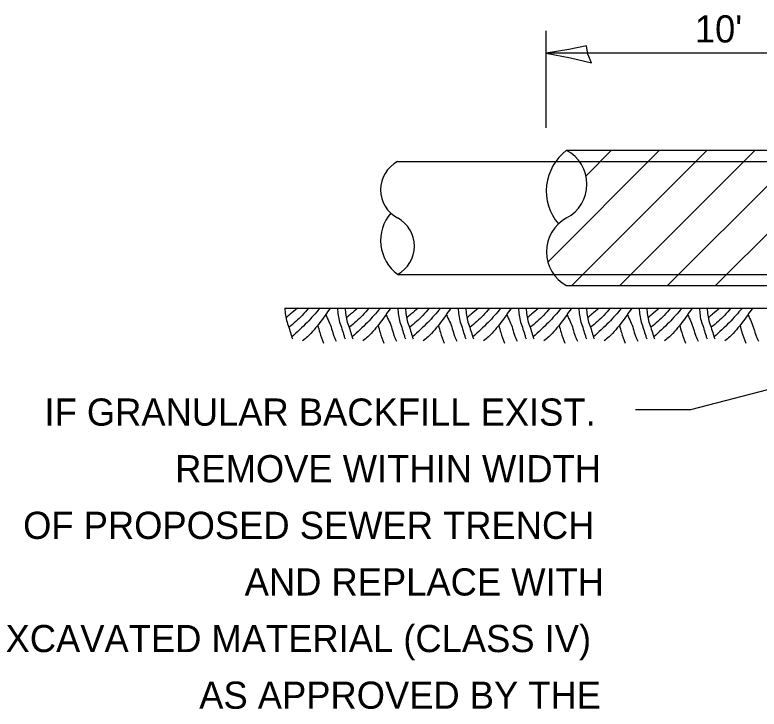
# Model space of a CAD drawing. Extents: x 2133490 to 2172050, y 2138301 to 2145980.
# Drawn here: x 2145498.3 to 2145662.6, y 2138581.1 to 2138734.4 of the extents above; entities that cross this region are included whole.
import ezdxf

# ---------------------------------------------------------------- set-up
doc = ezdxf.new("R2010")
doc.units = 0
for name, color, linetype in [('Design_PR_Roadway Dimensions', 7, 'Continuous'), ('Drainage_PR', 7, 'Continuous'), ('Level 23', 7, 'Continuous'), ('Utilities_PR_Underground Water', 7, 'Continuous'), ('XSC_Exist Ground', 7, 'Continuous')]:
    doc.layers.add(name, color=color, linetype=linetype)

msp = doc.modelspace()

# ---------------------------------------------------------------- linework, layer by layer
at = {"layer": 'Design_PR_Roadway Dimensions'}
for p, q in [((2145615.62, 2138709.48), (2145615.62, 2138730.91)), ((2145690.29, 2138725.93), (2145615.62, 2138725.93)), ((2145647.5, 2138647.29), (2145697.41, 2138660.32)), ((2145635.35, 2138647.29), (2145647.5, 2138647.29))]:
    msp.add_line(p, q, dxfattribs=at)
at = {"layer": 'Drainage_PR'}
for p, q in [((2145615.93, 2138679.85), (2145640.59, 2138704.51)), ((2145620.11, 2138704.51), (2145785.37, 2138704.51)), ((2145621.28, 2138674.64), (2145651.15, 2138704.51)), ((2145624.39, 2138698.86), (2145630.03, 2138704.51)), ((2145631.84, 2138674.64), (2145661.71, 2138704.51)), ((2145642.4, 2138674.64), (2145672.27, 2138704.51)), ((2145652.96, 2138674.64), (2145682.83, 2138704.51)), ((2145620.11, 2138674.64), (2145785.37, 2138674.64))]:
    msp.add_line(p, q, dxfattribs=at)
for centre, radius, start, end in [((2145626.82, 2138695.55), 11.2, 126.8699, 220.4415), ((2145616.12, 2138697.04), 8.46, 298.0725, 61.9275), ((2145624.09, 2138682.11), 8.46, 118.0725, 241.9275)]:
    msp.add_arc(centre, radius, start, end, dxfattribs=at)
at = {"layer": 'Level 23'}
msp.add_lwpolyline([(2145625.62, 2138723.84), (2145624.81, 2138725.76), (2145624.49, 2138727.6), (2145620.62, 2138726.8), (2145615.62, 2138725.93), (2145620.96, 2138724.96)], close=True, dxfattribs=at)
at = {"layer": 'Utilities_PR_Underground Water'}
for p, q in [((2145582.77, 2138702.02), (2145822.71, 2138702.02)), ((2145582.77, 2138677.13), (2145822.71, 2138677.13))]:
    msp.add_line(p, q, dxfattribs=at)
for centre, radius, start, end in [((2145586.09, 2138695.8), 7.05, 118.0725, 241.9275), ((2145588.37, 2138684.6), 9.33, 139.5585, 233.1301), ((2145579.45, 2138683.35), 7.05, 298.0725, 61.9275)]:
    msp.add_arc(centre, radius, start, end, dxfattribs=at)
at = {"layer": 'XSC_Exist Ground'}
msp.add_line((2145557.88, 2138669.66), (2145677.85, 2138669.66), dxfattribs=at)
msp.add_line((2145557.88, 2138669.66), (2145677.85, 2138669.66), dxfattribs=at)
for points in [[(2145557.88, 2138669.66), (2145558.03, 2138668.12), (2145558.36, 2138666.57), (2145558.88, 2138665.06), (2145559.34, 2138663.52), (2145559.58, 2138662.88)], [(2145560.64, 2138669.66), (2145559.07, 2138668.33), (2145558.19, 2138667.54)], [(2145563.09, 2138669.65), (2145561.73, 2138668.08), (2145558.81, 2138665.45)], [(2145565.62, 2138669.62), (2145562.79, 2138666.51), (2145559.45, 2138663.34)], [(2145567.87, 2138669.65), (2145565.63, 2138666.49), (2145564.36, 2138664.9), (2145562.87, 2138663.33), (2145561.81, 2138662.42)], [(2145569.5, 2138669.66), (2145569.65, 2138668.12), (2145569.98, 2138666.57), (2145570.5, 2138665.06), (2145570.96, 2138663.52), (2145571.2, 2138662.88)], [(2145571.2, 2138669.66), (2145571.35, 2138668.12), (2145571.68, 2138666.57), (2145572.2, 2138665.06), (2145572.66, 2138663.52), (2145572.9, 2138662.88)], [(2145573.96, 2138669.66), (2145572.4, 2138668.33), (2145571.51, 2138667.54)], [(2145576.41, 2138669.65), (2145575.05, 2138668.08), (2145572.13, 2138665.45)], [(2145578.94, 2138669.62), (2145576.11, 2138666.51), (2145572.77, 2138663.34)], [(2145581.19, 2138669.65), (2145578.95, 2138666.49), (2145577.68, 2138664.9), (2145576.19, 2138663.33), (2145575.13, 2138662.42)], [(2145582.82, 2138669.66), (2145582.97, 2138668.12), (2145583.3, 2138666.57), (2145583.82, 2138665.06), (2145584.28, 2138663.52), (2145584.52, 2138662.88)], [(2145584.52, 2138669.66), (2145584.67, 2138668.12), (2145585, 2138666.57), (2145585.52, 2138665.06), (2145585.99, 2138663.52), (2145586.22, 2138662.88)], [(2145587.29, 2138669.66), (2145585.72, 2138668.33), (2145584.84, 2138667.54)], [(2145589.73, 2138669.65), (2145588.38, 2138668.08), (2145585.45, 2138665.45)], [(2145592.26, 2138669.62), (2145589.44, 2138666.51), (2145586.09, 2138663.34)], [(2145594.51, 2138669.65), (2145592.27, 2138666.49), (2145591, 2138664.9), (2145589.51, 2138663.33), (2145588.45, 2138662.42)], [(2145596.14, 2138669.66), (2145596.29, 2138668.12), (2145596.62, 2138666.57), (2145597.14, 2138665.06), (2145597.6, 2138663.52), (2145597.84, 2138662.88)], [(2145597.84, 2138669.66), (2145597.99, 2138668.12), (2145598.32, 2138666.57), (2145598.84, 2138665.06), (2145599.31, 2138663.52), (2145599.55, 2138662.88)], [(2145600.61, 2138669.66), (2145599.04, 2138668.33), (2145598.16, 2138667.54)], [(2145603.06, 2138669.65), (2145601.7, 2138668.08), (2145598.77, 2138665.45)], [(2145605.58, 2138669.62), (2145602.76, 2138666.51), (2145599.41, 2138663.34)], [(2145607.83, 2138669.65), (2145605.59, 2138666.49), (2145604.32, 2138664.9), (2145602.83, 2138663.33), (2145601.77, 2138662.42)], [(2145609.46, 2138669.66), (2145609.61, 2138668.12), (2145609.94, 2138666.57), (2145610.46, 2138665.06), (2145610.93, 2138663.52), (2145611.16, 2138662.88)], [(2145611.16, 2138669.66), (2145611.31, 2138668.12), (2145611.64, 2138666.57), (2145612.17, 2138665.06), (2145612.63, 2138663.52), (2145612.87, 2138662.88)], [(2145613.93, 2138669.66), (2145612.36, 2138668.33), (2145611.48, 2138667.54)], [(2145616.38, 2138669.65), (2145615.02, 2138668.08), (2145612.09, 2138665.45)], [(2145618.9, 2138669.62), (2145616.08, 2138666.51), (2145612.73, 2138663.34)], [(2145621.16, 2138669.65), (2145618.92, 2138666.49), (2145617.65, 2138664.9), (2145616.15, 2138663.33), (2145615.09, 2138662.42)], [(2145622.78, 2138669.66), (2145622.93, 2138668.12), (2145623.26, 2138666.57), (2145623.78, 2138665.06), (2145624.25, 2138663.52), (2145624.49, 2138662.88)], [(2145624.49, 2138669.66), (2145624.63, 2138668.12), (2145624.96, 2138666.57), (2145625.49, 2138665.06), (2145625.95, 2138663.52), (2145626.19, 2138662.88)], [(2145627.25, 2138669.66), (2145625.68, 2138668.33), (2145624.8, 2138667.54)], [(2145629.7, 2138669.65), (2145628.34, 2138668.08), (2145625.41, 2138665.45)], [(2145632.22, 2138669.62), (2145629.4, 2138666.51), (2145626.05, 2138663.34)], [(2145634.48, 2138669.65), (2145632.24, 2138666.49), (2145630.97, 2138664.9), (2145629.47, 2138663.33), (2145628.41, 2138662.42)], [(2145636.1, 2138669.66), (2145636.25, 2138668.12), (2145636.58, 2138666.57), (2145637.1, 2138665.06), (2145637.57, 2138663.52), (2145637.81, 2138662.88)], [(2145637.81, 2138669.66), (2145637.96, 2138668.12), (2145638.28, 2138666.57), (2145638.81, 2138665.06), (2145639.27, 2138663.52), (2145639.51, 2138662.88)], [(2145640.57, 2138669.66), (2145639, 2138668.33), (2145638.12, 2138667.54)], [(2145643.02, 2138669.65), (2145641.66, 2138668.08), (2145638.73, 2138665.45)], [(2145645.54, 2138669.62), (2145642.72, 2138666.51), (2145639.37, 2138663.34)], [(2145647.8, 2138669.65), (2145645.56, 2138666.49), (2145644.29, 2138664.9), (2145642.79, 2138663.33), (2145641.73, 2138662.42)], [(2145649.43, 2138669.66), (2145649.57, 2138668.12), (2145649.9, 2138666.57), (2145650.43, 2138665.06), (2145650.89, 2138663.52), (2145651.13, 2138662.88)], [(2145651.13, 2138669.66), (2145651.28, 2138668.12), (2145651.61, 2138666.57), (2145652.13, 2138665.06), (2145652.59, 2138663.52), (2145652.83, 2138662.88)], [(2145653.89, 2138669.66), (2145652.32, 2138668.33), (2145651.44, 2138667.54)], [(2145656.34, 2138669.65), (2145654.98, 2138668.08), (2145652.05, 2138665.45)], [(2145658.86, 2138669.62), (2145656.04, 2138666.51), (2145652.7, 2138663.34)], [(2145661.12, 2138669.65), (2145658.88, 2138666.49), (2145657.61, 2138664.9), (2145656.12, 2138663.33), (2145655.06, 2138662.42)], [(2145566.89, 2138668.26), (2145568.21, 2138665.12), (2145568.71, 2138663.49), (2145569.23, 2138662.39)], [(2145580.21, 2138668.26), (2145581.54, 2138665.12), (2145582.03, 2138663.49), (2145582.55, 2138662.39)], [(2145593.53, 2138668.26), (2145594.86, 2138665.12), (2145595.35, 2138663.49), (2145595.87, 2138662.39)], [(2145606.85, 2138668.26), (2145608.18, 2138665.12), (2145608.67, 2138663.49), (2145609.19, 2138662.39)], [(2145620.17, 2138668.26), (2145621.5, 2138665.12), (2145621.99, 2138663.49), (2145622.51, 2138662.39)], [(2145633.49, 2138668.26), (2145634.82, 2138665.12), (2145635.31, 2138663.49), (2145635.84, 2138662.39)], [(2145646.81, 2138668.26), (2145648.14, 2138665.12), (2145648.63, 2138663.49), (2145649.16, 2138662.39)], [(2145660.13, 2138668.26), (2145661.46, 2138665.12), (2145661.96, 2138663.49), (2145662.48, 2138662.39)], [(2145565.15, 2138665.85), (2145565.59, 2138664.3), (2145566.41, 2138661.97)], [(2145578.47, 2138665.85), (2145578.91, 2138664.3), (2145579.73, 2138661.97)], [(2145591.8, 2138665.85), (2145592.23, 2138664.3), (2145593.05, 2138661.97)], [(2145605.12, 2138665.85), (2145605.55, 2138664.3), (2145606.37, 2138661.97)], [(2145618.44, 2138665.85), (2145618.87, 2138664.3), (2145619.69, 2138661.97)], [(2145631.76, 2138665.85), (2145632.19, 2138664.3), (2145633.01, 2138661.97)], [(2145645.08, 2138665.85), (2145645.51, 2138664.3), (2145646.33, 2138661.97)], [(2145658.4, 2138665.85), (2145658.83, 2138664.3), (2145659.66, 2138661.97)]]:
    msp.add_spline(points, degree=3, dxfattribs=at)

# ---------------------------------------------------------------- texts
at = {"layer": 'Level 23'}
for s, p in [("10'", (2145648.42, 2138728.32)), ('IF GRANULAR BACKFILL EXIST.', (2145504.8, 2138643.72)), ('REMOVE WITHIN WIDTH', (2145533.66, 2138631.22)), ('OF PROPOSED SEWER TRENCH', (2145500.09, 2138618.72)), ('AND REPLACE WITH', (2145549.01, 2138606.22)), ('EXCAVATED MATERIAL (CLASS IV)', (2145490.86, 2138593.72)), ('AS APPROVED BY THE', (2145538.97, 2138581.22))]:
    msp.add_text(s, height=6, dxfattribs=at).set_placement(p)

doc.saveas('drawing.dxf')
